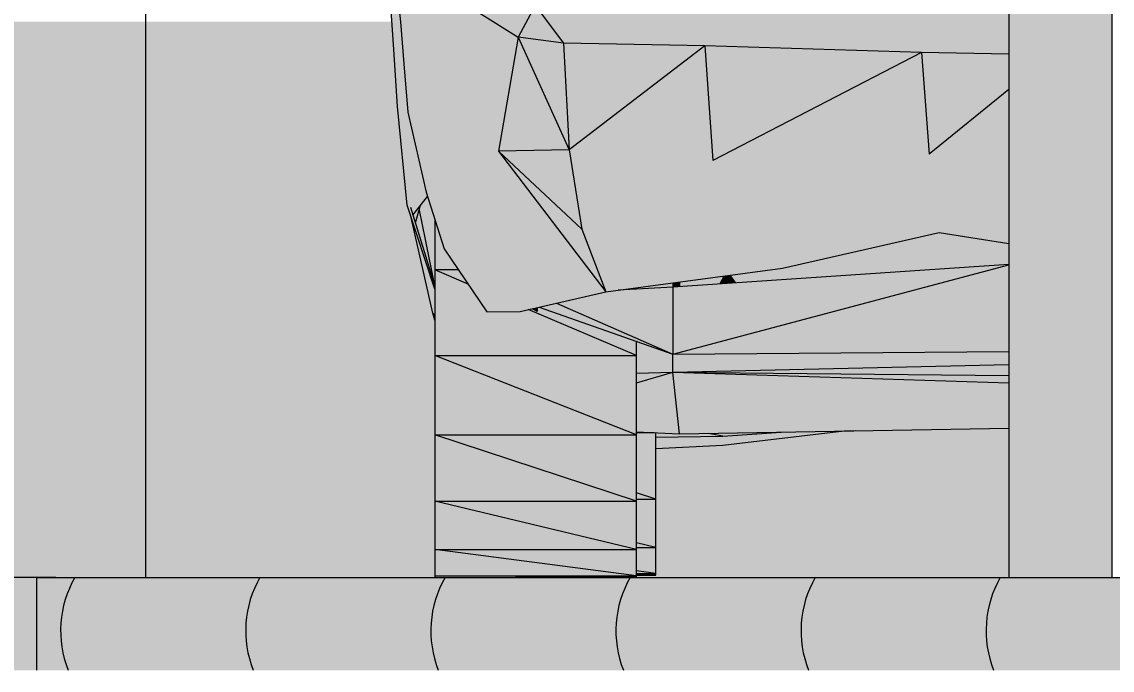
# Model space of a CAD drawing. Header units: millimetres. Extents: x 365175 to 2667127, y -330297 to -162108.
# Drawn here: x 2311106 to 2312284, y -324034 to -323334 of the extents above; entities that cross this region are included whole.
import ezdxf

# ---------------------------------------------------------------- set-up
doc = ezdxf.new("R2010")
doc.units = ezdxf.units.MM
doc.header["$MEASUREMENT"] = 0
for name, color, linetype in [('Cars', 7, 'Continuous'), ('Cotations - 1_100', 7, 'Continuous'), ('Sols_ Dalles', 7, 'Continuous'), ('Structure - Murs extérieurs', 7, 'Continuous'), ('TopoAlt', 7, 'Continuous')]:
    doc.layers.add(name, color=color, linetype=linetype)
doc.styles.add('STYLE_GENERE_4', font='')
doc.styles.get('STYLE_GENERE_4').set_extended_font_data('Arial')
doc.dimstyles.new('STYLE_GENERE__3', dxfattribs={"dimtxt": 500, "dimasz": 190, "dimexe": 0.18, "dimexo": 0.0625, "dimgap": 0, "dimtad": 1, "dimlfac": 0.001, "dimzin": 0, "dimdsep": 46, "dimtxsty": 'STYLE_GENERE_4', "dimblk": 'ARROWHEAD_6', "dimblk1": 'ARROWHEAD_6', "dimblk2": 'ARROWHEAD_6', "dimcen": 0.09, "dimse1": 1, "dimse2": 1, "dimclrd": 5, "dimclre": 5, "dimclrt": 5, "dimazin": 0, "dimtfac": 1, "dimtdec": 4, "dimtmove": 0, "dimatfit": 3, "dimfxl": 0, "dimtolj": 1, "dimtzin": 0, "dimarcsym": 0})

# ---------------------------------------------------------------- blocks, each defined once
blk = doc.blocks.new('Élément de coupe_1405_4', base_point=(2775447.7, -323933.6))
at = {"layer": 'TopoAlt', "linetype": 'Continuous', "lineweight": 0, "true_color": 0x000000}
blk.add_hatch(color=18, dxfattribs=at).paths.add_polyline_path([(2310931.9, -323649.3), (2310913.4, -323690.1), (2310913.4, -323933.6), (2311239.8, -323933.6), (2311239.8, -323333.6), (2310973.7, -323333.6), (2310970.8, -323373.1), (2310966.3, -323431.3), (2310954.5, -323532.7), (2310953.6, -323535.3), (2310957.4, -323545.5)])
at = {"layer": 'TopoAlt', "color": 190, "linetype": 'Continuous', "lineweight": 5, "true_color": 0x8002ff}
blk.add_line((2311239.8, -323933.6), (2311239.8, -323333.6), dxfattribs=at)
blk = doc.blocks.new('Élément de coupe_1425_4', base_point=(2775447.7, -323933.6))
at = {"linetype": 'Continuous', "lineweight": 0, "true_color": 0x000000}
blk.add_hatch(color=18, dxfattribs=at).paths.add_polyline_path([(2312283.9, -323933.6), (2312283.9, -318933.6), (2312172.1, -318933.6), (2312172.1, -323933.6)])
at = {"color": 7, "linetype": 'Continuous', "lineweight": 5}
for p, q in [((2312172.1, -318933.6), (2312172.1, -323933.6)), ((2312283.9, -323933.6), (2312283.9, -318933.6))]:
    blk.add_line(p, q, dxfattribs=at)
blk = doc.blocks.new('*X1789', base_point=(2775447.7, -323933.6))
at = {"layer": 'Sols_ Dalles', "color": 7, "linetype": 'Continuous', "lineweight": 5}
for centre in [(2311263.2, -323991.1), (2311263.2, -323991.1), (2311463.2, -323991.1), (2311463.2, -323991.1), (2311663.2, -323991.1), (2311663.2, -323991.1), (2311863.2, -323991.1), (2311863.2, -323991.1), (2312063.2, -323991.1), (2312063.2, -323991.1), (2312263.2, -323991.1), (2312263.2, -323991.1)]:
    blk.add_arc(centre, 115.5, 150.1174, 201.5801, dxfattribs=at)
blk = doc.blocks.new('Élément de coupe_1426_4', base_point=(2775447.7, -323933.6))
at = {"layer": 'Sols_ Dalles', "linetype": 'Continuous', "lineweight": 0, "true_color": 0x000000}
blk.add_hatch(color=18, dxfattribs=at).paths.add_polyline_path([(2311122.1, -324033.6), (2395244.7, -324033.6), (2395244.7, -323933.6), (2311122.1, -323933.6)])
at = {"layer": 'Sols_ Dalles', "color": 250, "linetype": 'Continuous', "lineweight": 5, "true_color": 0x1f1f1f}
for p, q in [((2311122.1, -323933.6), (2395244.7, -323933.6)), ((2311122.1, -324033.6), (2311122.1, -323933.6))]:
    blk.add_line(p, q, dxfattribs=at)
at = {"layer": 'Sols_ Dalles', "lineweight": 0}
blk.add_blockref('*X1789', (2775447.7, -323933.6), dxfattribs=at)
blk = doc.blocks.new('Élément de coupe_1428_4', base_point=(2775447.7, -323933.6))
at = {"layer": 'TopoAlt', "linetype": 'Continuous', "lineweight": 0, "true_color": 0x000000}
for points in [[(2311239.8, -323333.6), (2311239.8, -323933.6), (2311551.9, -323933.6), (2311551.9, -323655.8), (2311549.8, -323648.3), (2311526.4, -323544.7), (2311526.3, -323544.5), (2311522.1, -323531.6), (2311511.8, -323425.1), (2311507.7, -323363.5), (2311505.6, -323333.6)], [(2311535.2, -323536.8), (2311541.6, -323568.5), (2311551.8, -323618.8), (2311551.9, -323619), (2311551.9, -323546.4), (2311544.1, -323522.1), (2311536.6, -323531.6)], [(2311769.9, -323931.1), (2311769.9, -323933.6), (2312172.1, -323933.6), (2312172.1, -323772.2), (2312007.1, -323775.1), (2311994.3, -323775.6), (2311863.4, -323791.2), (2311790.8, -323794.6), (2311790.8, -323931.1)], [(2311769.9, -323933.6), (2312172.1, -323933.6), (2312172.1, -323785.9), (2312099.8, -323773.5), (2312044.1, -323774.5), (2311837.6, -323799.1), (2311790.8, -323812.9), (2311790.8, -323931.1), (2311769.9, -323931.1)], [(2311551.9, -323894.9), (2311473.9, -323933.6), (2311551.9, -323933.6)]]:
    blk.add_hatch(color=18, dxfattribs=at).paths.add_polyline_path(points)
blk = doc.blocks.new('Élément de coupe_1455_4', base_point=(2775447.7, -323933.6))
at = {"layer": 'Structure - Murs extérieurs', "linetype": 'Continuous', "lineweight": 0, "true_color": 0x000000}
blk.add_hatch(color=18, dxfattribs=at).paths.add_polyline_path([(2306310.6, -323933.6), (2306310.6, -324033.6), (2311122.1, -324033.6), (2311122.1, -323933.6)])
at = {"layer": 'Structure - Murs extérieurs', "color": 7, "linetype": 'Continuous', "lineweight": 5}
blk.add_line((2311122.1, -323933.6), (2310913.4, -323933.6), dxfattribs=at)
blk = doc.blocks.new('Élément de coupe_1465_4', base_point=(2775447.7, -323933.6))
at = {"color": 18, "linetype": 'Continuous', "lineweight": 5, "true_color": 0x330000}
blk.add_line((2311239.8, -323333.6), (2311239.8, -322353.6), dxfattribs=at)
blk = doc.blocks.new('Élément de coupe_1487_4', base_point=(2775447.7, -323933.6))
at = {"layer": 'Cars', "linetype": 'Continuous', "lineweight": 0, "true_color": 0x000000}
for points in [[(2311515.1, -323333.7), (2311537.3, -323200.9), (2311508.3, -323276.7)], [(2311515.1, -323333.7), (2311537.3, -323200.9), (2311508.3, -323276.7)], [(2311515.1, -323333.7), (2311537.6, -323316), (2311537.3, -323200.9)], [(2311515.1, -323333.7), (2311537.6, -323316), (2311537.3, -323200.9)], [(2311504.1, -323310.9), (2311507.7, -323363.5), (2311514.2, -323325.9), (2311510.3, -323293.8)], [(2311504.1, -323310.9), (2311507.7, -323363.5), (2311514.2, -323325.9), (2311510.3, -323293.8)], [(2311515.1, -323333.7), (2311518.6, -323379.1), (2311537.6, -323316)], [(2311515.1, -323333.7), (2311518.6, -323379.1), (2311537.6, -323316)], [(2311537.6, -323316), (2311518.6, -323379.1), (2311568.8, -323480.9)], [(2311537.6, -323316), (2311518.6, -323379.1), (2311568.8, -323480.9)], [(2311537.6, -323316), (2311568.8, -323480.9), (2311600.7, -323324.3)], [(2311537.6, -323316), (2311568.8, -323480.9), (2311600.7, -323324.3)], [(2311660.3, -323315.8), (2311600.7, -323324.3), (2311642.2, -323350)], [(2311660.3, -323315.8), (2311600.7, -323324.3), (2311642.2, -323350)], [(2311660.3, -323315.8), (2311642.2, -323350), (2311691, -323356.8)], [(2311660.3, -323315.8), (2311642.2, -323350), (2311691, -323356.8)], [(2311749.1, -323313.2), (2311660.3, -323315.8), (2311691, -323356.8)], [(2311749.1, -323313.2), (2311660.3, -323315.8), (2311691, -323356.8)], [(2311749.1, -323313.2), (2311691, -323356.8), (2311843.8, -323359.7)], [(2311749.1, -323313.2), (2311691, -323356.8), (2311843.8, -323359.7)], [(2311749.1, -323313.2), (2311843.8, -323359.7), (2312172.1, -323337.7), (2312172.1, -323315.5)], [(2311749.1, -323313.2), (2311843.8, -323359.7), (2312172.1, -323337.7), (2312172.1, -323315.5)], [(2311507.7, -323363.5), (2311511.8, -323425.1), (2311517.4, -323363.3), (2311515.1, -323333.7), (2311514.2, -323325.9)], [(2311507.7, -323363.5), (2311511.8, -323425.1), (2311517.4, -323363.3), (2311515.1, -323333.7), (2311514.2, -323325.9)], [(2311620.7, -323473.1), (2311600.7, -323324.3), (2311568.8, -323480.9)], [(2311620.7, -323473.1), (2311600.7, -323324.3), (2311568.8, -323480.9)], [(2311642.2, -323350), (2311600.7, -323324.3), (2311620.7, -323473.1)], [(2311642.2, -323350), (2311600.7, -323324.3), (2311620.7, -323473.1)], [(2311843.8, -323359.7), (2312077.9, -323366.8), (2312172.1, -323355.1), (2312172.1, -323337.7)], [(2311843.8, -323359.7), (2312077.9, -323366.8), (2312172.1, -323355.1), (2312172.1, -323337.7)], [(2311620.7, -323473.1), (2311697.3, -323471.8), (2311642.2, -323350)], [(2311620.7, -323473.1), (2311697.3, -323471.8), (2311642.2, -323350)], [(2311691, -323356.8), (2311642.2, -323350), (2311697.3, -323471.8)], [(2311691, -323356.8), (2311642.2, -323350), (2311697.3, -323471.8)], [(2311517.4, -323363.3), (2311511.8, -323425.1), (2311526.5, -323447.2), (2311522.8, -323431), (2311518.6, -323379.1)], [(2311517.4, -323363.3), (2311511.8, -323425.1), (2311526.5, -323447.2), (2311522.8, -323431), (2311518.6, -323379.1)], [(2311691, -323356.8), (2311697.3, -323471.8), (2311843.8, -323359.7)], [(2311691, -323356.8), (2311697.3, -323471.8), (2311843.8, -323359.7)], [(2311852.4, -323483.5), (2311843.8, -323359.7), (2311697.3, -323471.8)], [(2311852.4, -323483.5), (2311843.8, -323359.7), (2311697.3, -323471.8)], [(2311843.8, -323359.7), (2311852.4, -323483.5), (2312077.9, -323366.8)], [(2311843.8, -323359.7), (2311852.4, -323483.5), (2312077.9, -323366.8)], [(2312077.9, -323366.8), (2312172.1, -323368.6), (2312172.1, -323355.1)], [(2312077.9, -323366.8), (2312172.1, -323368.6), (2312172.1, -323355.1)], [(2311852.4, -323483.5), (2312086.2, -323476.4), (2312077.9, -323366.8)], [(2311852.4, -323483.5), (2312086.2, -323476.4), (2312077.9, -323366.8)], [(2312077.9, -323366.8), (2312086.2, -323476.4), (2312172.1, -323406.6), (2312172.1, -323368.6)], [(2312077.9, -323366.8), (2312086.2, -323476.4), (2312172.1, -323406.6), (2312172.1, -323368.6)], [(2311518.6, -323379.1), (2311522.8, -323431), (2311568.8, -323480.9)], [(2311518.6, -323379.1), (2311522.8, -323431), (2311568.8, -323480.9)], [(2312086.2, -323476.4), (2312172.1, -323482), (2312172.1, -323406.6)], [(2312086.2, -323476.4), (2312172.1, -323482), (2312172.1, -323406.6)], [(2311511.8, -323425.1), (2311522.1, -323531.6), (2311539.7, -323504.7), (2311526.5, -323447.2)], [(2311511.8, -323425.1), (2311522.1, -323531.6), (2311539.7, -323504.7), (2311526.5, -323447.2)], [(2311568.8, -323480.9), (2311522.8, -323431), (2311542.6, -323517.4)], [(2311568.8, -323480.9), (2311522.8, -323431), (2311542.6, -323517.4)], [(2311542.6, -323517.4), (2311562.2, -323578.7), (2311568.8, -323480.9)], [(2311542.6, -323517.4), (2311562.2, -323578.7), (2311568.8, -323480.9)], [(2311608.3, -323646.7), (2311568.8, -323480.9), (2311562.2, -323578.7)], [(2311608.3, -323646.7), (2311568.8, -323480.9), (2311562.2, -323578.7)], [(2311620.7, -323473.1), (2311568.8, -323480.9), (2311644.3, -323646.3)], [(2311620.7, -323473.1), (2311568.8, -323480.9), (2311644.3, -323646.3)], [(2311608.3, -323646.7), (2311644.3, -323646.3), (2311568.8, -323480.9)], [(2311608.3, -323646.7), (2311644.3, -323646.3), (2311568.8, -323480.9)], [(2311697.3, -323471.8), (2311620.7, -323473.1), (2311710.8, -323557.4)], [(2311697.3, -323471.8), (2311620.7, -323473.1), (2311710.8, -323557.4)], [(2311644.3, -323646.3), (2311736.7, -323625.2), (2311620.7, -323473.1)], [(2311644.3, -323646.3), (2311736.7, -323625.2), (2311620.7, -323473.1)], [(2311736.7, -323625.2), (2311710.8, -323557.4), (2311620.7, -323473.1)], [(2311736.7, -323625.2), (2311710.8, -323557.4), (2311620.7, -323473.1)], [(2311697.3, -323471.8), (2311710.8, -323557.4), (2311852.4, -323483.5)], [(2311697.3, -323471.8), (2311710.8, -323557.4), (2311852.4, -323483.5)], [(2311852.4, -323483.5), (2311927.6, -323599.6), (2312086.2, -323476.4)], [(2311852.4, -323483.5), (2311927.6, -323599.6), (2312086.2, -323476.4)], [(2312086.2, -323476.4), (2311927.6, -323599.6), (2312097.1, -323561.1)], [(2312086.2, -323476.4), (2311927.6, -323599.6), (2312097.1, -323561.1)], [(2312086.2, -323476.4), (2312097.1, -323561.1), (2312172.1, -323573), (2312172.1, -323563.7)], [(2312086.2, -323476.4), (2312097.1, -323561.1), (2312172.1, -323573), (2312172.1, -323563.7)], [(2312086.2, -323476.4), (2312172.1, -323563.7), (2312172.1, -323482)], [(2312086.2, -323476.4), (2312172.1, -323563.7), (2312172.1, -323482)], [(2311927.6, -323599.6), (2311852.4, -323483.5), (2311710.8, -323557.4)], [(2311927.6, -323599.6), (2311852.4, -323483.5), (2311710.8, -323557.4)], [(2311522.1, -323531.6), (2311525.6, -323533.8), (2311540.3, -323507.2), (2311539.7, -323504.7)], [(2311522.1, -323531.6), (2311525.6, -323533.8), (2311540.3, -323507.2), (2311539.7, -323504.7)], [(2311540.3, -323507.2), (2311525.6, -323533.8), (2311527.9, -323541.2), (2311541.1, -323510.9)], [(2311540.3, -323507.2), (2311525.6, -323533.8), (2311527.9, -323541.2), (2311541.1, -323510.9)], [(2311541.1, -323510.9), (2311527.9, -323541.2), (2311528.2, -323542.3), (2311544.1, -323522.1), (2311542.6, -323517.4)], [(2311541.1, -323510.9), (2311527.9, -323541.2), (2311528.2, -323542.3), (2311544.1, -323522.1), (2311542.6, -323517.4)], [(2311525.6, -323533.8), (2311522.1, -323531.6), (2311551.9, -323622.1), (2311551.9, -323619)], [(2311525.6, -323533.8), (2311522.1, -323531.6), (2311551.9, -323622.1), (2311551.9, -323619)], [(2311536.6, -323531.6), (2311528.2, -323542.3), (2311530.5, -323549.7), (2311531.3, -323550.6)], [(2311536.6, -323531.6), (2311528.2, -323542.3), (2311530.5, -323549.7), (2311531.3, -323550.6)], [(2311534.6, -323538.9), (2311533.9, -323541.4), (2311543.5, -323591.8), (2311551.1, -323616.6)], [(2311534.6, -323538.9), (2311533.9, -323541.4), (2311543.5, -323591.8), (2311551.1, -323616.6)], [(2311534.6, -323538.9), (2311551.1, -323616.6), (2311551.8, -323618.8), (2311541.6, -323568.5), (2311534.8, -323538)], [(2311534.6, -323538.9), (2311551.1, -323616.6), (2311551.8, -323618.8), (2311541.6, -323568.5), (2311534.8, -323538)], [(2311534.8, -323538), (2311541.6, -323568.5), (2311535.2, -323536.8)], [(2311534.8, -323538), (2311541.6, -323568.5), (2311535.2, -323536.8)], [(2311526.3, -323544.5), (2311526.4, -323544.7), (2311549.8, -323648.3), (2311530.6, -323557.3)], [(2311526.3, -323544.5), (2311526.4, -323544.7), (2311549.8, -323648.3), (2311530.6, -323557.3)], [(2311530.5, -323549.7), (2311532.1, -323555), (2311531.3, -323550.6)], [(2311530.5, -323549.7), (2311532.1, -323555), (2311531.3, -323550.6)], [(2311533.9, -323541.4), (2311531.3, -323550.6), (2311532.6, -323556.4), (2311543.5, -323591.8)], [(2311533.9, -323541.4), (2311531.3, -323550.6), (2311532.6, -323556.4), (2311543.5, -323591.8)], [(2311532.6, -323556.4), (2311531.3, -323550.6), (2311532.1, -323555)], [(2311532.6, -323556.4), (2311531.3, -323550.6), (2311532.1, -323555)], [(2311551.9, -323601.4), (2311577.6, -323601.4), (2311562.2, -323578.7), (2311551.9, -323546.4)], [(2311551.9, -323601.4), (2311577.6, -323601.4), (2311562.2, -323578.7), (2311551.9, -323546.4)], [(2311551.9, -323622.1), (2311530.6, -323557.3), (2311549.8, -323648.3), (2311551.9, -323650.7)], [(2311551.9, -323622.1), (2311530.6, -323557.3), (2311549.8, -323648.3), (2311551.9, -323650.7)], [(2311736.7, -323625.2), (2311927.6, -323599.6), (2311710.8, -323557.4)], [(2311736.7, -323625.2), (2311927.6, -323599.6), (2311710.8, -323557.4)], [(2312097.1, -323561.1), (2312073.9, -323566.3), (2312126, -323565.7)], [(2312097.1, -323561.1), (2312073.9, -323566.3), (2312126, -323565.7)], [(2312013.6, -323580), (2312032.7, -323604.7), (2312167.2, -323572.2), (2312126, -323565.7), (2312073.9, -323566.3)], [(2312013.6, -323580), (2312032.7, -323604.7), (2312167.2, -323572.2), (2312126, -323565.7), (2312073.9, -323566.3)], [(2312032.7, -323604.7), (2312037.2, -323604.7), (2312172.1, -323595.6), (2312172.1, -323573), (2312167.2, -323572.2)], [(2312032.7, -323604.7), (2312037.2, -323604.7), (2312172.1, -323595.6), (2312172.1, -323573), (2312167.2, -323572.2)], [(2311977.8, -323588.2), (2312032.7, -323604.7), (2312013.6, -323580)], [(2311977.8, -323588.2), (2312032.7, -323604.7), (2312013.6, -323580)], [(2311809.1, -323692.3), (2312172.1, -323595.8), (2312172.1, -323595.6), (2311809.1, -323620.1)], [(2311809.1, -323692.3), (2312172.1, -323595.8), (2312172.1, -323595.6), (2311809.1, -323620.1)], [(2311809.1, -323692.3), (2312172.1, -323689.6), (2312172.1, -323595.8)], [(2311809.1, -323692.3), (2312172.1, -323689.6), (2312172.1, -323595.8)], [(2311927.6, -323599.6), (2311909.3, -323602), (2312032.7, -323604.7), (2311977.8, -323588.2)], [(2311927.6, -323599.6), (2311909.3, -323602), (2312032.7, -323604.7), (2311977.8, -323588.2)], [(2311588, -323616.7), (2311551.9, -323601.4), (2311551.9, -323693.9), (2311769.9, -323693.9), (2311653, -323644.3), (2311644.3, -323646.3), (2311608.3, -323646.7)], [(2311588, -323616.7), (2311551.9, -323601.4), (2311551.9, -323693.9), (2311769.9, -323693.9), (2311653, -323644.3), (2311644.3, -323646.3), (2311608.3, -323646.7)], [(2311551.9, -323601.4), (2311588, -323616.7), (2311577.6, -323601.4)], [(2311551.9, -323601.4), (2311588, -323616.7), (2311577.6, -323601.4)], [(2311863.8, -323608.1), (2311816.5, -323614.5), (2311816.5, -323619.6), (2311859.2, -323616.7)], [(2311863.8, -323608.1), (2311816.5, -323614.5), (2311816.5, -323619.6), (2311859.2, -323616.7)], [(2311859.2, -323616.7), (2311867.2, -323616.2), (2311867.4, -323607.6), (2311863.8, -323608.1)], [(2311859.2, -323616.7), (2311867.2, -323616.2), (2311867.4, -323607.6), (2311863.8, -323608.1)], [(2311867.4, -323607.6), (2311867.2, -323616.2), (2311877.9, -323615.4), (2311871.8, -323607)], [(2311867.4, -323607.6), (2311867.2, -323616.2), (2311877.9, -323615.4), (2311871.8, -323607)], [(2311871.8, -323607), (2311877.9, -323615.4), (2312032.6, -323605), (2312032.7, -323604.7), (2311909.3, -323602)], [(2311871.8, -323607), (2311877.9, -323615.4), (2312032.6, -323605), (2312032.7, -323604.7), (2311909.3, -323602)], [(2312032.7, -323604.7), (2312032.6, -323605), (2312033, -323605)], [(2312032.7, -323604.7), (2312032.6, -323605), (2312033, -323605)], [(2312037.2, -323604.7), (2312032.7, -323604.7), (2312033, -323605)], [(2312037.2, -323604.7), (2312032.7, -323604.7), (2312033, -323605)], [(2311683.4, -323637.3), (2311809.1, -323692.3), (2311809.1, -323620.1), (2311750, -323623.4), (2311736.7, -323625.2)], [(2311683.4, -323637.3), (2311809.1, -323692.3), (2311809.1, -323620.1), (2311750, -323623.4), (2311736.7, -323625.2)], [(2311767.5, -323621), (2311750, -323623.4), (2311768.2, -323622.4)], [(2311767.5, -323621), (2311750, -323623.4), (2311768.2, -323622.4)], [(2311809.1, -323615.4), (2311767.5, -323621), (2311768.2, -323622.4), (2311809.1, -323620.1)], [(2311809.1, -323615.4), (2311767.5, -323621), (2311768.2, -323622.4), (2311809.1, -323620.1)], [(2311816.5, -323614.5), (2311809.1, -323615.4), (2311809.1, -323620.1), (2311816.5, -323619.6)], [(2311816.5, -323614.5), (2311809.1, -323615.4), (2311809.1, -323620.1), (2311816.5, -323619.6)], [(2311657.3, -323643.3), (2311653, -323644.3), (2311769.9, -323693.9), (2311769.9, -323678.5), (2311664.8, -323641.6), (2311662.5, -323642.1), (2311662.5, -323646.4)], [(2311657.3, -323643.3), (2311653, -323644.3), (2311769.9, -323693.9), (2311769.9, -323678.5), (2311664.8, -323641.6), (2311662.5, -323642.1), (2311662.5, -323646.4)], [(2311661.4, -323642.4), (2311657.3, -323643.3), (2311662.5, -323646.4)], [(2311661.4, -323642.4), (2311657.3, -323643.3), (2311662.5, -323646.4)], [(2311661.4, -323642.4), (2311662.5, -323646.4), (2311662.5, -323642.1)], [(2311661.4, -323642.4), (2311662.5, -323646.4), (2311662.5, -323642.1)], [(2311683.4, -323637.3), (2311664.8, -323641.6), (2311809.1, -323692.3)], [(2311683.4, -323637.3), (2311664.8, -323641.6), (2311809.1, -323692.3)], [(2311551.9, -323650.7), (2311549.8, -323648.3), (2311551.9, -323655.8)], [(2311551.9, -323650.7), (2311549.8, -323648.3), (2311551.9, -323655.8)], [(2311809.1, -323692.3), (2311769.9, -323678.5), (2311769.9, -323693.9), (2311769.9, -323713), (2311809.1, -323711.7)], [(2311809.1, -323692.3), (2311769.9, -323678.5), (2311769.9, -323693.9), (2311769.9, -323713), (2311809.1, -323711.7)], [(2311551.9, -323779.5), (2311769.9, -323779.5), (2311551.9, -323693.9)], [(2311551.9, -323779.5), (2311769.9, -323779.5), (2311551.9, -323693.9)], [(2311769.9, -323693.9), (2311551.9, -323693.9), (2311769.9, -323779.5)], [(2311769.9, -323693.9), (2311551.9, -323693.9), (2311769.9, -323779.5)], [(2311809.1, -323711.7), (2312172.1, -323703.7), (2312172.1, -323689.6), (2311809.1, -323692.3)], [(2311809.1, -323711.7), (2312172.1, -323703.7), (2312172.1, -323689.6), (2311809.1, -323692.3)], [(2311809.1, -323711.7), (2312172.1, -323715.3), (2312172.1, -323703.7)], [(2311809.1, -323711.7), (2312172.1, -323715.3), (2312172.1, -323703.7)], [(2311769.9, -323723.5), (2311809.1, -323711.7), (2311769.9, -323713)], [(2311769.9, -323723.5), (2311809.1, -323711.7), (2311769.9, -323713)], [(2311769.9, -323723.5), (2311769.9, -323776.2), (2311816.5, -323778.5), (2311809.1, -323711.7)], [(2311769.9, -323723.5), (2311769.9, -323776.2), (2311816.5, -323778.5), (2311809.1, -323711.7)], [(2311809.1, -323711.7), (2312172.1, -323723.4), (2312172.1, -323715.3)], [(2311809.1, -323711.7), (2312172.1, -323723.4), (2312172.1, -323715.3)], [(2312172.1, -323723.4), (2311809.1, -323711.7), (2311816.5, -323778.5), (2312172.1, -323772.2)], [(2312172.1, -323723.4), (2311809.1, -323711.7), (2311816.5, -323778.5), (2312172.1, -323772.2)], [(2311788.9, -323777.1), (2311769.9, -323776.2), (2311769.9, -323777.1)], [(2311788.9, -323777.1), (2311769.9, -323776.2), (2311769.9, -323777.1)], [(2311847.5, -323777.9), (2311863.4, -323781.1), (2311926.3, -323776.5)], [(2311847.5, -323777.9), (2311863.4, -323781.1), (2311926.3, -323776.5)], [(2311863.4, -323791.2), (2311994.3, -323775.6), (2311994.1, -323775.3), (2311926.3, -323776.5), (2311863.6, -323781.1)], [(2311863.4, -323791.2), (2311994.3, -323775.6), (2311994.1, -323775.3), (2311926.3, -323776.5), (2311863.6, -323781.1)], [(2311994.3, -323775.3), (2311994.1, -323775.3), (2311994.3, -323775.6)], [(2311994.3, -323775.3), (2311994.1, -323775.3), (2311994.3, -323775.6)], [(2311994.3, -323775.3), (2311994.3, -323775.6), (2312007.1, -323775.1)], [(2311994.3, -323775.3), (2311994.3, -323775.6), (2312007.1, -323775.1)], [(2311551.9, -323851.3), (2311769.9, -323851.3), (2311551.9, -323779.5)], [(2311551.9, -323851.3), (2311769.9, -323851.3), (2311551.9, -323779.5)], [(2311769.9, -323779.5), (2311551.9, -323779.5), (2311769.9, -323851.3)], [(2311769.9, -323779.5), (2311551.9, -323779.5), (2311769.9, -323851.3)], [(2311788.9, -323777.1), (2311769.9, -323777.1), (2311769.9, -323842), (2311790.8, -323848.9), (2311790.8, -323777.2)], [(2311788.9, -323777.1), (2311769.9, -323777.1), (2311769.9, -323842), (2311790.8, -323848.9), (2311790.8, -323777.2)], [(2311790.8, -323777.2), (2311790.8, -323782.2), (2311863.4, -323781.1), (2311847.5, -323777.9), (2311816.5, -323778.5)], [(2311790.8, -323777.2), (2311790.8, -323782.2), (2311863.4, -323781.1), (2311847.5, -323777.9), (2311816.5, -323778.5)], [(2311863.4, -323781.1), (2311790.8, -323782.2), (2311790.8, -323794.6), (2311863.4, -323791.2), (2311863.6, -323781.1)], [(2311863.4, -323781.1), (2311790.8, -323782.2), (2311790.8, -323794.6), (2311863.4, -323791.2), (2311863.6, -323781.1)], [(2311769.9, -323848.9), (2311790.8, -323848.9), (2311769.9, -323842)], [(2311769.9, -323848.9), (2311790.8, -323848.9), (2311769.9, -323842)], [(2311551.9, -323903.4), (2311769.9, -323903.4), (2311551.9, -323851.3)], [(2311551.9, -323903.4), (2311769.9, -323903.4), (2311551.9, -323851.3)], [(2311769.9, -323851.3), (2311551.9, -323851.3), (2311769.9, -323903.4)], [(2311769.9, -323851.3), (2311551.9, -323851.3), (2311769.9, -323903.4)], [(2311769.9, -323851.3), (2311769.9, -323896), (2311790.8, -323901), (2311790.8, -323848.9), (2311769.9, -323848.9)], [(2311769.9, -323851.3), (2311769.9, -323896), (2311790.8, -323901), (2311790.8, -323848.9), (2311769.9, -323848.9)], [(2311551.9, -323931.6), (2311769.9, -323931.6), (2311551.9, -323903.4)], [(2311551.9, -323931.6), (2311769.9, -323931.6), (2311551.9, -323903.4)], [(2311769.9, -323903.4), (2311551.9, -323903.4), (2311769.9, -323931.6)], [(2311769.9, -323903.4), (2311551.9, -323903.4), (2311769.9, -323931.6)], [(2311769.9, -323896), (2311769.9, -323901), (2311790.8, -323901)], [(2311769.9, -323896), (2311769.9, -323901), (2311790.8, -323901)], [(2311769.9, -323903.4), (2311769.9, -323926.5), (2311790.8, -323929.2), (2311790.8, -323901), (2311769.9, -323901)], [(2311769.9, -323903.4), (2311769.9, -323926.5), (2311790.8, -323929.2), (2311790.8, -323901), (2311769.9, -323901)], [(2311769.9, -323926.5), (2311769.9, -323929.2), (2311790.8, -323929.2)], [(2311769.9, -323926.5), (2311769.9, -323929.2), (2311790.8, -323929.2)], [(2311790.8, -323929.2), (2311769.9, -323929.2), (2311769.9, -323931), (2311790.8, -323931.1)], [(2311790.8, -323929.2), (2311769.9, -323929.2), (2311769.9, -323931), (2311790.8, -323931.1)], [(2311551.9, -323933.6), (2311769.9, -323933.6), (2311551.9, -323931.6)], [(2311551.9, -323933.6), (2311769.9, -323933.6), (2311551.9, -323931.6)], [(2311769.9, -323931.6), (2311551.9, -323931.6), (2311769.9, -323933.6)], [(2311769.9, -323931.6), (2311551.9, -323931.6), (2311769.9, -323933.6)], [(2311769.9, -323931), (2311769.9, -323931.1), (2311790.8, -323931.1)], [(2311769.9, -323931), (2311769.9, -323931.1), (2311790.8, -323931.1)]]:
    blk.add_hatch(color=18, dxfattribs=at).paths.add_polyline_path(points)
at = {"layer": 'Cars', "color": 7, "linetype": 'Continuous', "lineweight": 5}
for p, q in [((2311508.3, -323276.7), (2311515.1, -323333.7)), ((2311507.7, -323363.5), (2311504.1, -323310.9)), ((2311660.3, -323315.8), (2311642.2, -323350)), ((2311660.3, -323315.8), (2311691, -323356.8)), ((2311600.7, -323324.3), (2311642.2, -323350)), ((2311515.1, -323333.7), (2311518.6, -323379.1)), ((2311642.2, -323350), (2311620.7, -323473.1)), ((2311691, -323356.8), (2311642.2, -323350)), ((2311642.2, -323350), (2311697.3, -323471.8)), ((2311511.8, -323425.1), (2311507.7, -323363.5)), ((2311691, -323356.8), (2311697.3, -323471.8)), ((2311843.8, -323359.7), (2311691, -323356.8)), ((2311843.8, -323359.7), (2311697.3, -323471.8)), ((2311843.8, -323359.7), (2311852.4, -323483.5)), ((2312077.9, -323366.8), (2311843.8, -323359.7)), ((2312077.9, -323366.8), (2311852.4, -323483.5)), ((2312077.9, -323366.8), (2312086.2, -323476.4)), ((2312172.1, -323368.6), (2312077.9, -323366.8)), ((2311518.6, -323379.1), (2311522.8, -323431)), ((2312172.1, -323406.6), (2312086.2, -323476.4)), ((2311522.1, -323531.6), (2311511.8, -323425.1)), ((2311522.8, -323431), (2311542.6, -323517.4)), ((2311697.3, -323471.8), (2311620.7, -323473.1)), ((2311620.7, -323473.1), (2311736.7, -323625.2)), ((2311620.7, -323473.1), (2311710.8, -323557.4)), ((2311697.3, -323471.8), (2311710.8, -323557.4)), ((2311528.2, -323542.3), (2311544.1, -323522.1)), ((2311542.6, -323517.4), (2311562.2, -323578.7)), ((2311551.9, -323622.1), (2311522.1, -323531.6)), ((2311525.6, -323533.8), (2311551.9, -323619)), ((2311531.3, -323550.6), (2311536.6, -323531.6)), ((2311535.2, -323536.8), (2311541.6, -323568.5)), ((2311526.3, -323544.5), (2311526.4, -323544.7)), ((2311549.8, -323648.3), (2311526.4, -323544.7)), ((2311551.9, -323546.4), (2311551.9, -323601.4)), ((2311710.8, -323557.4), (2311736.7, -323625.2)), ((2311927.6, -323599.6), (2312097.1, -323561.1)), ((2312097.1, -323561.1), (2312172.1, -323573)), ((2311541.6, -323568.5), (2311551.8, -323618.8)), ((2311562.2, -323578.7), (2311608.3, -323646.7)), ((2311736.7, -323625.2), (2311927.6, -323599.6)), ((2312172.1, -323595.6), (2311809.1, -323620.1)), ((2311809.1, -323692.3), (2312172.1, -323595.8)), ((2311588, -323616.7), (2311551.9, -323601.4)), ((2311551.9, -323601.4), (2311551.9, -323693.9)), ((2311577.6, -323601.4), (2311551.9, -323601.4)), ((2311809.1, -323620.1), (2311750, -323623.4)), ((2311767.5, -323621), (2311768.2, -323622.4)), ((2311809.1, -323615.4), (2311809.1, -323620.1)), ((2311809.1, -323620.1), (2311809.1, -323692.3)), ((2311816.5, -323614.5), (2311816.5, -323619.6)), ((2311644.3, -323646.3), (2311736.7, -323625.2)), ((2311608.3, -323646.7), (2311644.3, -323646.3)), ((2311769.9, -323693.9), (2311653, -323644.3)), ((2311662.5, -323646.4), (2311657.3, -323643.3)), ((2311662.5, -323646.4), (2311661.4, -323642.4)), ((2311662.5, -323642.1), (2311662.5, -323646.4)), ((2311664.8, -323641.6), (2311809.1, -323692.3)), ((2311683.4, -323637.3), (2311809.1, -323692.3)), ((2311551.9, -323655.8), (2311549.8, -323648.3)), ((2311551.9, -323650.7), (2311549.8, -323648.3)), ((2311769.9, -323693.9), (2311769.9, -323678.5)), ((2311769.9, -323779.5), (2311551.9, -323693.9)), ((2311551.9, -323693.9), (2311551.9, -323779.5)), ((2311551.9, -323693.9), (2311769.9, -323693.9)), ((2311769.9, -323779.5), (2311769.9, -323693.9)), ((2311809.1, -323692.3), (2312172.1, -323689.6)), ((2311809.1, -323711.7), (2311809.1, -323692.3)), ((2311809.1, -323711.7), (2312172.1, -323703.7)), ((2311769.9, -323713), (2311809.1, -323711.7)), ((2311769.9, -323723.5), (2311809.1, -323711.7)), ((2311816.5, -323778.5), (2311809.1, -323711.7)), ((2311809.1, -323711.7), (2312172.1, -323715.3)), ((2311809.1, -323711.7), (2312172.1, -323723.4)), ((2311769.9, -323776.2), (2311816.5, -323778.5)), ((2311816.5, -323778.5), (2312172.1, -323772.2)), ((2311994.3, -323775.6), (2311863.4, -323791.2)), ((2311863.4, -323781.1), (2311926.3, -323776.5)), ((2312007.1, -323775.1), (2311994.3, -323775.6)), ((2311769.9, -323851.3), (2311551.9, -323779.5)), ((2311551.9, -323779.5), (2311551.9, -323851.3)), ((2311551.9, -323779.5), (2311769.9, -323779.5)), ((2311769.9, -323777.1), (2311788.9, -323777.1)), ((2311769.9, -323851.3), (2311769.9, -323779.5)), ((2311790.8, -323848.9), (2311790.8, -323777.2)), ((2311790.8, -323782.2), (2311863.4, -323781.1)), ((2311863.4, -323781.1), (2311847.5, -323777.9)), ((2311863.4, -323791.2), (2311790.8, -323794.6)), ((2311790.8, -323848.9), (2311769.9, -323842)), ((2311769.9, -323903.4), (2311551.9, -323851.3)), ((2311551.9, -323851.3), (2311551.9, -323903.4)), ((2311551.9, -323851.3), (2311769.9, -323851.3)), ((2311769.9, -323848.9), (2311790.8, -323848.9)), ((2311769.9, -323903.4), (2311769.9, -323851.3)), ((2311790.8, -323901), (2311790.8, -323848.9)), ((2311769.9, -323931.6), (2311551.9, -323903.4)), ((2311551.9, -323903.4), (2311551.9, -323931.6)), ((2311551.9, -323903.4), (2311769.9, -323903.4)), ((2311790.8, -323901), (2311769.9, -323896)), ((2311769.9, -323901), (2311790.8, -323901)), ((2311769.9, -323931.6), (2311769.9, -323903.4)), ((2311790.8, -323929.2), (2311790.8, -323901)), ((2311790.8, -323929.2), (2311769.9, -323926.5)), ((2311769.9, -323929.2), (2311790.8, -323929.2)), ((2311790.8, -323931.1), (2311790.8, -323929.2)), ((2311769.9, -323933.6), (2311551.9, -323931.6)), ((2311551.9, -323931.6), (2311551.9, -323933.6)), ((2311551.9, -323931.6), (2311769.9, -323931.6)), ((2311790.8, -323931.1), (2311769.9, -323931)), ((2311769.9, -323931.1), (2311790.8, -323931.1)), ((2311769.9, -323933.6), (2311769.9, -323931.6))]:
    blk.add_line(p, q, dxfattribs=at)
blk = doc.blocks.new('*D1930', base_point=(2775447.7, -323933.6))
at = {"layer": 'Cotations - 1_100', "color": 5, "linetype": 'Continuous', "lineweight": 5}
for p, q in [((2311055, -316033.6), (2310855, -315833.6)), ((2311142.5, -315933.6), (2310767.5, -315933.6)), ((2310955, -323933.6), (2310955, -315933.6)), ((2310855, -323833.6), (2311055, -324033.6)), ((2311142.5, -323933.6), (2310767.5, -323933.6)), ((2310955, -324083.6), (2310955, -323933.6))]:
    blk.add_line(p, q, dxfattribs=at)
at = {"layer": 'Cotations - 1_100', "color": 5, "lineweight": 5, "char_height": 500, "attachment_point": 7, "rotation": 90, "style": 'STYLE_GENERE_4'}
for s, insert in [('\\A1;{\\pql;\\fArial|b0|i0|c0|p38;0,20}', (2310855, -317363.8)), ('\\A1;{\\pql;\\fArial|b0|i0|c0|p38;8,00}', (2310855, -321263.8))]:
    blk.add_mtext(s, dxfattribs=dict(at, insert=insert))
blk = doc.blocks.new('ARROWHEAD_6')
at = {"color": 0, "linetype": 'Continuous', "lineweight": 0}
for p, q in [((-0.5, -0.5), (0.5, 0.5)), ((0, 0), (-1, 0))]:
    blk.add_line(p, q, dxfattribs=at)

msp = doc.modelspace()

# ---------------------------------------------------------------- block references
at = {"lineweight": 0}
for name in ['Élément de coupe_1425_4', 'Élément de coupe_1465_4']:
    msp.add_blockref(name, (2775447.681, -323933.55), dxfattribs=at)
at = {"layer": 'Cars', "lineweight": 0}
msp.add_blockref('Élément de coupe_1487_4', (2775447.681, -323933.55), dxfattribs=at)
at = {"layer": 'Sols_ Dalles', "lineweight": 0}
msp.add_blockref('Élément de coupe_1426_4', (2775447.681, -323933.55), dxfattribs=at)
at = {"layer": 'Structure - Murs extérieurs', "lineweight": 0}
msp.add_blockref('Élément de coupe_1455_4', (2775447.681, -323933.55), dxfattribs=at)
at = {"layer": 'TopoAlt', "lineweight": 0}
for name in ['Élément de coupe_1405_4', 'Élément de coupe_1428_4']:
    msp.add_blockref(name, (2775447.681, -323933.55), dxfattribs=at)

# ---------------------------------------------------------------- dimensions: what is measured, and where the dimension line sits
at = {"layer": 'Cotations - 1_100', "color": 5, "linetype": 'Continuous', "lineweight": 5}
dim = msp.add_linear_dim(base=(2310954.978, -315933.55), p1=(2310528.295, -323933.55), p2=(2311731.942, -315933.55), angle=90, dimstyle='STYLE_GENERE__3', dxfattribs=at)
dim.commit()
dim.dimension.update_dxf_attribs({"geometry": '*D1930', "text_midpoint": (2310604.978, -320614.428), "dimtype": 160, "text_rotation": 90})

doc.saveas('drawing.dxf')
